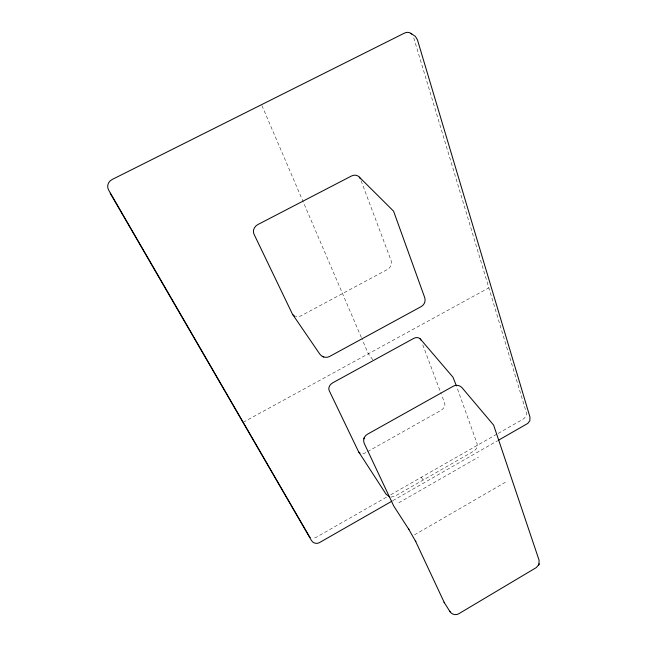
<?xml version="1.0" encoding="UTF-8"?>
<svg xmlns="http://www.w3.org/2000/svg" width="647" height="647" viewBox="0 0 647 647"><rect width="100%" height="100%" fill="white"/><g stroke="black" fill="none" stroke-linecap="round" stroke-linejoin="round"><path stroke-width="0.49" stroke-dasharray="3.23 2.43" d="M414.46 534.899L505.356 482.258M392.786 500.681L497.575 440.736M398.811 502.759L478.416 457.154M386.388 497.228L316.601 537.075A6.001 4.108 -29.6 0 1 312.331 538.134M390.756 494.737L497.341 433.886M498.214 433.385L522.687 419.418A5.758 3.89 -41.3 0 0 526.383 412.737L413.482 36.992M367.633 451.614L440.987 410.376A6.179 4.432 -38.6 0 0 444.691 403.17L441.513 394.702M243.191 422.289L488.857 287.842M390.909 497.098L394.783 496.265L474.016 450.983L476.329 448.751L477.251 446.26L477.025 443.405L456.693 386.736M372.85 359.748L368.337 353.804L361.988 338.979M421.286 477.308L423.761 480.81M261.938 105.607L361.592 338.058M361.107 180.788L391.217 260.903A7.044 5.71 -43.3 0 1 387.205 269.605L301.073 315.768A7.125 5.872 -34.1 0 1 295.922 316.585M422.782 344.859L441.157 393.764M365.887 452.593A6.268 4.529 -33.7 0 1 361.479 453.563"/><path stroke-width="0.97" d="M538.943 564.281L539.064 560.156L493.629 425.119L461.95 387.61C459.807 385.224 456.014 384.601 453.24 386.227L367.302 434.315C364.196 436.005 362.797 440.122 364.221 443.357L393.74 506.027L408.896 529.464L408.597 528.971L415.795 541.676L415.528 541.159L444.36 602.729M363.873 438.771L364.374 437.421M444.028 602.211L450.11 611.811C451.929 614.537 455.909 615.515 458.731 613.777L536.266 567.605L538.838 564.572M538.668 565.017L539.137 563.78M391.912 501.182L319.497 542.598C316.747 544.256 312.865 543.181 311.369 540.342L110.16 193.178M498.449 440.243L527.798 423.413L529.853 420.744L529.958 417.04L417.461 39.871L415.423 36.434L410.894 33.361M292.767 314.612L319.869 354.208C322.012 357.217 326.395 358.268 329.647 356.44L421.165 306.613C424.27 304.988 425.855 301.081 424.772 297.757L393.578 211.165L359.344 177.124M389.672 496.831L386.178 494.348L358.867 452.164M322.287 356.376L323.71 356.998M420.178 338.834L452.965 377.169L456.353 385.79M449.786 611.286L450.11 611.811M421.011 340.16A6.559 4.982 -40.2 0 0 413.522 338.486L332.817 382.773A6.648 5.103 -33.8 0 0 329.202 390.618L358.495 451.566A6.268 4.529 -33.7 0 0 359.983 453.086M360.395 178.895A7.562 6.494 -48.9 0 0 351.442 176.024L257.862 224.558A7.618 6.729 -35.1 0 0 254.012 234.19L292.29 313.819A7.125 5.872 -34.1 0 0 294.983 316.294M310.236 537.447A6.001 4.108 -29.6 0 1 309.347 536.492L108.639 190.048A8.371 7.74 -6.5 0 1 112.149 179.494L404.472 33.102A8.201 6.923 -66.7 0 1 411.751 34.056"/></g></svg>
